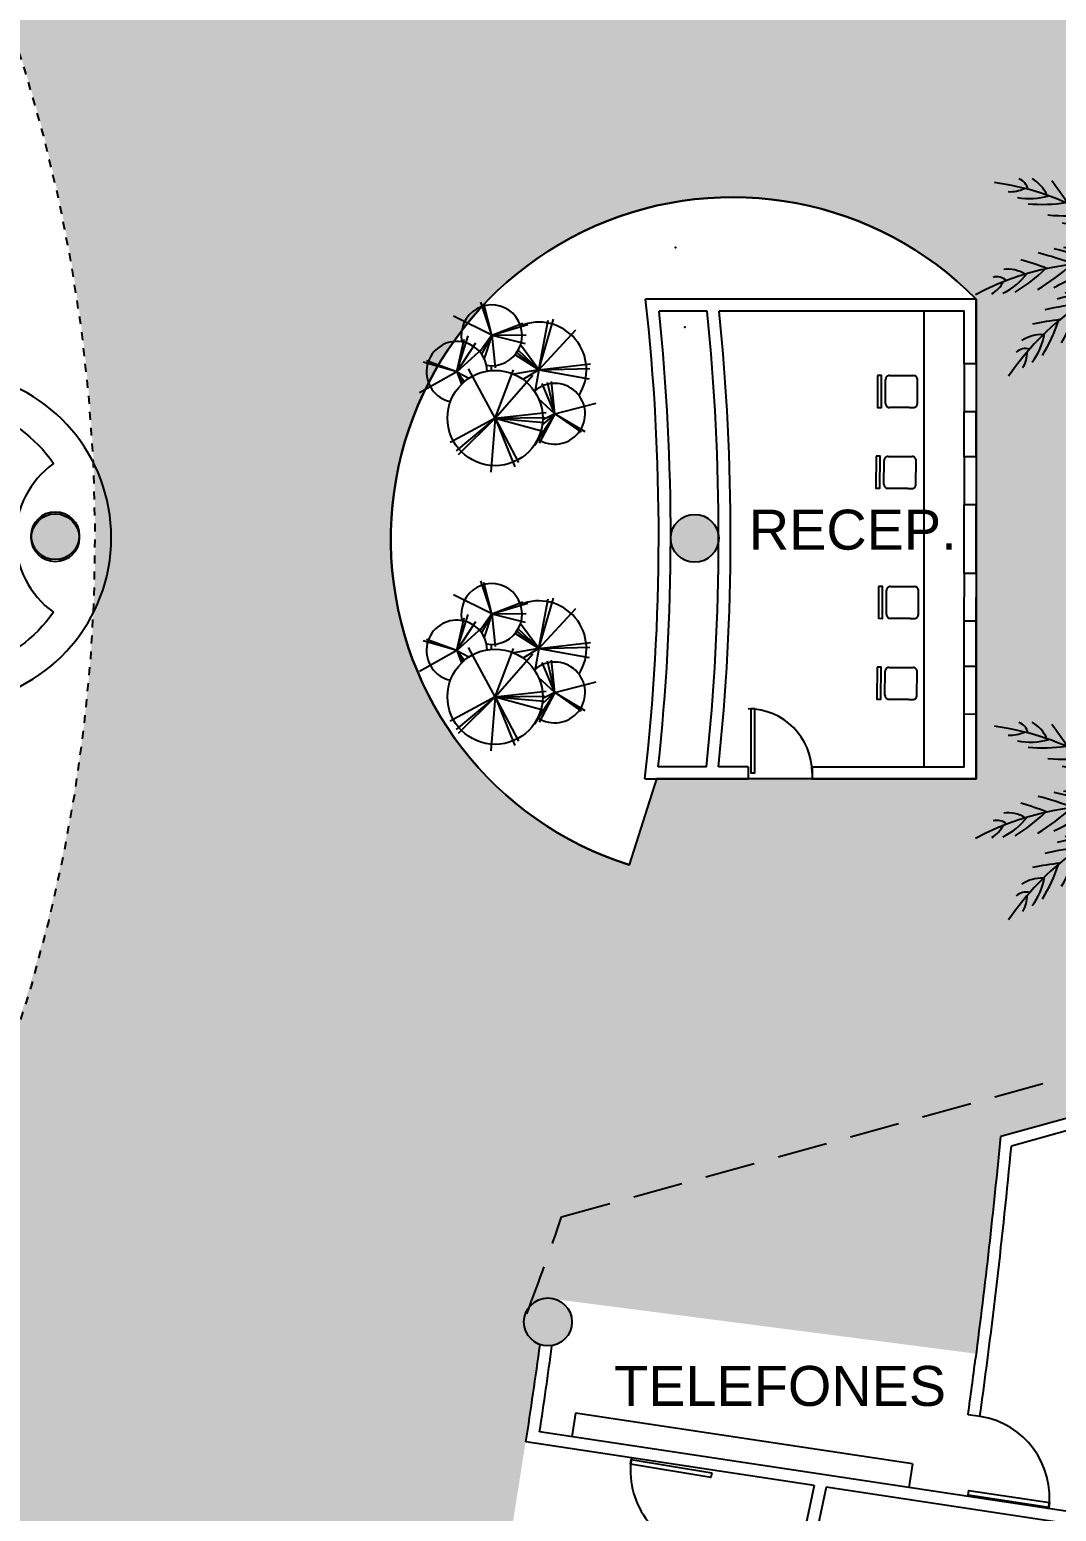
# Model space of a CAD drawing. Header units: millimetres. Extents: x 261 to 423, y 98 to 222.
# Drawn here: x 295.94 to 308.79, y 156.6 to 175.14 of the extents above; entities that cross this region are included whole.
import ezdxf

# ---------------------------------------------------------------- set-up
doc = ezdxf.new("R2010")
doc.units = ezdxf.units.MM
doc.linetypes.add('ACAD_ISO04W100', pattern=[30, 24, -3, 0, -3])
doc.linetypes.add('HIDDEN2', pattern=[0.1875, 0.125, -0.0625])
for name, color, linetype in [('COLUMNAS', 5, 'Continuous'), ('Ejes', 1, 'ACAD_ISO04W100'), ('hach', 15, 'Continuous'), ('Letreros', 2, 'Continuous'), ('MUEBLES', 8, 'Continuous'), ('Muro-Alto', 6, 'Continuous')]:
    doc.layers.add(name, color=color, linetype=linetype)
doc.styles.get("Standard").update_dxf_attribs({"font": 'arial.ttf'})

# ---------------------------------------------------------------- blocks, each defined once
blk = doc.blocks.new('planta')
at = {"layer": 'MUEBLES', "linetype": 'ByBlock'}
for p, q in [((170.7442745494419, 3348.048113449044), (170.6081764631596, 3348.462757565692)), ((170.7442745494419, 3348.048113449044), (170.6460353307924, 3348.440744724784)), ((170.7442745494419, 3348.048113449044), (170.2656920854737, 3348.287065075986)), ((170.7442745494419, 3348.048113449044), (171.1326648232701, 3348.200609097163)), ((170.7442745494419, 3348.048113449044), (171.1958529138884, 3348.183090672976)), ((171.3344071844566, 3347.616527450278), (171.5187450115278, 3348.24794569825)), ((171.3344071844566, 3347.616527450278), (171.4505406828344, 3348.235936179081)), ((171.3344071844566, 3347.616527450278), (171.7961231667452, 3348.116371441813)), ((170.3085604706696, 3347.591535536283), (170.4490953124017, 3348.041415329645)), ((170.3085604706696, 3347.591535536283), (170.3992454436347, 3347.998816966227)), ((170.3085604706696, 3347.591535536283), (170.5452137430759, 3347.953680970372)), ((170.7442745494419, 3348.048113449044), (170.5970222732996, 3347.839490686055)), ((170.7442745494419, 3348.048113449044), (170.6188519998376, 3347.811560841195)), ((170.7442745494419, 3348.048113449044), (170.6497634770843, 3347.759679749055)), ((170.7442745494419, 3348.048113449044), (171.1768427145737, 3348.054347972856)), ((170.7442745494419, 3348.048113449044), (171.1648263731566, 3347.94512931929)), ((170.7442745494419, 3348.048113449044), (170.7872377391371, 3347.64306213082)), ((170.3085604706696, 3347.591535536283), (170.6290538231354, 3347.88266021479)), ((171.3344071844566, 3347.616527450278), (171.0362337175325, 3347.804286026379)), ((171.3344071844566, 3347.616527450278), (171.0571883437099, 3347.831833710668)), ((171.3344071844566, 3347.616527450278), (171.0767091234698, 3347.86323721513)), ((171.3344071844566, 3347.616527450278), (171.1048610031476, 3347.926996244324)), ((170.3085604706696, 3347.591535536283), (169.8428894591039, 3347.328306427285)), ((170.3085604706696, 3347.591535536283), (169.8886777780974, 3347.710493331484)), ((170.3085604706696, 3347.591535536283), (169.9280941237128, 3347.72957763712)), ((170.3085604706696, 3347.591535536283), (170.3673830478439, 3347.436643423312)), ((170.3085604706696, 3347.591535536283), (170.3831526013738, 3347.451705575731)), ((170.3085604706696, 3347.591535536283), (170.4034237123307, 3347.469538717373)), ((170.3085604706696, 3347.591535536283), (170.4596661120593, 3347.511411874771)), ((170.7867862600503, 3347.013328906173), (170.4531210358782, 3347.628567344096)), ((170.7867862600503, 3347.013328906173), (171.0169002077552, 3347.61706756021)), ((171.3344071844566, 3347.616527450278), (171.0230105699174, 3347.560405052845)), ((171.3344071844566, 3347.616527450278), (171.134317808958, 3347.497390944907)), ((171.3344071844566, 3347.616527450278), (171.2859663456782, 3347.338772414238)), ((171.3344071844566, 3347.616527450278), (171.9807623033715, 3347.69153960303)), ((171.3344071844566, 3347.616527450278), (171.9711960630766, 3347.633111608073)), ((171.3344071844566, 3347.616527450278), (171.9655954490403, 3347.505543662208)), ((170.7867862600503, 3347.013328906173), (171.2585198528454, 3347.548068856891)), ((171.5334449473969, 3347.066943515264), (171.3750631737846, 3347.443538349574)), ((171.5334449473969, 3347.066943515264), (171.4430214959464, 3347.458011092622)), ((171.5334449473969, 3347.066943515264), (171.4928961094971, 3347.470579612162)), ((171.5334449473969, 3347.066943515264), (171.3312998668994, 3347.255401553916)), ((171.5334449473969, 3347.066943515264), (172.0515133344548, 3347.200150876801)), ((170.7867862600503, 3347.013328906173), (170.2230070881732, 3346.708584633183)), ((170.7867862600503, 3347.013328906173), (170.2977941211773, 3346.605086578206)), ((170.7867862600503, 3347.013328906173), (170.3265583646404, 3346.553337550717)), ((170.7867862600503, 3347.013328906173), (170.7350106218167, 3346.334841656875)), ((170.7867862600503, 3347.013328906173), (171.4253524649315, 3347.082327609492)), ((170.7867862600503, 3347.013328906173), (171.4080939188536, 3347.019078798116)), ((170.7867862600503, 3347.013328906173), (171.0341587538331, 3346.403840360193)), ((170.7867862600503, 3347.013328906173), (171.0801815433741, 3346.455589387682)), ((170.7867862600503, 3347.013328906173), (171.3965882214684, 3346.955829986741)), ((170.7867862600503, 3347.013328906173), (171.402341070161, 3346.84658203982)), ((171.5334449473969, 3347.066943515264), (171.2808555947139, 3346.669023310791)), ((171.5334449473969, 3347.066943515264), (171.3400608923098, 3346.697207751863)), ((171.5334449473969, 3347.066943515264), (171.3763360672823, 3346.926580651887)), ((171.5334449473969, 3347.066943515264), (171.3821969130001, 3346.9892376384)), ((171.5334449473969, 3347.066943515264), (171.9080038929183, 3346.84298363294)), ((171.5334449473969, 3347.066943515264), (171.8649828775318, 3346.834795149661))]:
    blk.add_line(p, q, dxfattribs=at)
blk.add_circle((170.7867862600503, 3347.013328906173), 0.5958978392551746, dxfattribs=at)
for centre, radius, start, end in [((170.7442745494419, 3348.048113449044), 0.3803839742617631, 260.2838044240216, 192.3951209920754), ((171.3344071844566, 3347.616527450278), 0.5958978392551746, 327.4904099864153, 112.5719847777966), ((170.3085604706696, 3347.591535536283), 0.3803839742617631, 1.44372134915362, 257.743530791549), ((171.3344071844566, 3347.616527450278), 0.5958978392551746, 175.0692222164566, 180.8897798021493), ((171.5334449473969, 3347.066943515264), 0.3803839742617631, 236.1895167280831, 132.0247516634155)]:
    blk.add_arc(centre, radius, start, end, dxfattribs=at)
blk = doc.blocks.new('palmera')
at = {"layer": 'MUEBLES'}
blk.add_circle((179.048280254824, 3342.105104341621), 0.4904944051545974, dxfattribs=at)
for centre, radius, start, end in [((176.0155104863782, 3343.551468259359), 3.389823357164225, 334.5138581067858, 14.23691482489177), ((175.7077989259393, 3341.705931781667), 3.389823357164225, 6.554118253763026, 46.27717497187405), ((180.0423276346514, 3344.205354051586), 0.8196459888011404, 191.0948221712173, 218.6683901777894), ((179.646703824173, 3344.306174116957), 0.4042026993979432, 197.7559748955589, 227.6753870082649), ((179.2845543375957, 3344.110418024202), 0.1752868219658703, 303.0679427473787, 2.328377233817279), ((178.3854898503622, 3344.272080121339), 0.4042026993979432, 229.7962350425532, 259.715647155264), ((178.1823561433855, 3343.914016725319), 0.1752868219658703, 335.1082028943282, 34.36863738078496), ((178.0836171502595, 3343.739438165192), 0.4175335229970267, 346.613197729733, 25.26879878951488), ((177.3798613066662, 3345.028123492234), 3.389823357164225, 300.0135665564205, 339.7366232745498), ((181.2490732976119, 3344.527635298391), 2.131568585263682, 197.2756423359369, 210.0548475705998), ((179.1082391589221, 3344.014814571393), 0.4175335229970267, 314.5729375827289, 353.2285386425417), ((178.7743370328536, 3344.396501798177), 0.8196459888011404, 223.1350823181935, 250.7086503247833), ((179.6262907527374, 3345.309888439361), 2.131568585263682, 229.3159024829396, 242.0951077175918), ((174.645913479773, 3343.614315578776), 4.0002564542646, 357.0091904217463, 1.959455467982221), ((176.1278024741553, 3345.732504693564), 4.0002564542646, 324.968930274769, 329.9191953209836), ((180.7998856362512, 3343.593348397321), 0.4042026993979432, 163.2556833451826, 193.1750954579405), ((174.7998271513109, 3343.321099857954), 4.0002564542646, 356.9370696035608, 3.580494021613032), ((181.6674151613701, 3344.375201291811), 2.605302504213538, 196.9965297921125, 208.5545502296179), ((176.1027159789975, 3345.402299386241), 4.0002564542646, 324.8968094566016, 331.5402338746289), ((182.2458735879634, 3342.868260935153), 2.131568585263682, 162.7753507856131, 175.5545560202465), ((181.068822902422, 3343.286174778885), 0.8196459888011404, 156.5945306208318, 184.1680986274237), ((180.3905515111763, 3343.637146485499), 0.1752868219658703, 268.5676511970082, 327.828085683429), ((180.0617774447526, 3345.402610510156), 2.605302504213538, 229.0367899390961, 240.5948103765952), ((174.9170155506428, 3343.035125831891), 4.0002564542646, 356.8400817777495, 5.199495668788471), ((182.5948881591348, 3344.108213023463), 3.511029161728071, 191.4768289442157, 201.4319785693582), ((180.1910952702891, 3343.658224208118), 0.4175335229970267, 280.0726460324003, 318.72824709218), ((176.5783923517905, 3339.800360675805), 3.389823357164225, 42.55411825378197, 82.27717497187496), ((177.2824714285696, 3343.041247158612), 0.1752868219658703, 11.10820289437303, 70.3686373807924), ((177.3052046081324, 3342.84197281263), 0.4175335229970267, 22.61319772971501, 61.26879878953327), ((174.597589128108, 3340.720114994575), 4.0002564542646, 33.00919042178125, 37.95945546799328), ((174.8944557804883, 3340.573366679668), 4.0002564542646, 32.93706960359484, 39.58049402161203), ((180.9896148972434, 3345.668329457116), 3.511029161728071, 223.5170890911992, 233.4722387163567), ((174.9811834749828, 3342.836533512054), 4.0002564542646, 356.7458883144116, 6.46523190918376), ((175.0210894948761, 3342.685751524891), 4.0002564542646, 356.6496247680202, 7.629170365824559), ((182.3209300533451, 3343.675807251785), 3.222135228335328, 188.6806637548245, 199.0728132004794), ((175.9993775652588, 3344.895332097394), 4.0002564542646, 324.705628167417, 334.4249717622158), ((176.0503401972914, 3345.097715995343), 4.0002564542646, 324.799821630739, 333.1592355218075), ((183.1174258302038, 3341.76032168806), 3.511029161728071, 156.9765373938782, 166.9316870190396), ((182.5042986566592, 3342.50568332249), 2.605302504213538, 162.4962382417662, 174.0542586792637), ((178.7077655365432, 3346.761963096732), 4.0002564542646, 290.4686387244327, 295.4189037706441), ((177.2363456660783, 3343.450325528259), 0.4042026993979432, 265.7962350425423, 295.715647155267), ((177.4777964182175, 3343.779543418554), 0.8196459888011404, 259.1350823181828, 286.7086503247854), ((175.1573545021496, 3340.410890445501), 4.0002564542646, 32.84008177770826, 41.19949566878882), ((175.3259970802536, 3340.287942843397), 4.0002564542646, 32.74588831441312, 42.46523190921147), ((175.4469091568909, 3340.189413823308), 4.0002564542646, 32.64962476803514, 43.62917036581853), ((180.9867850777329, 3345.156450773021), 3.222135228335328, 220.7209239017887, 231.1130733474603), ((175.9532128108024, 3344.746347153448), 4.0002564542646, 324.6093646210358, 335.5889102188522), ((182.6467314309479, 3341.559138742417), 3.222135228335328, 154.1803722044556, 164.5725216501343), ((178.5000594409342, 3346.504042459577), 4.0002564542646, 290.3965179062531, 297.0399423242744), ((177.6301662586956, 3345.01925456589), 2.131568585263682, 265.3159024829281, 278.0951077175854), ((177.927981727585, 3345.350240952053), 2.605302504213538, 265.0367899390836, 276.5948103765891), ((178.2843761289766, 3346.282694377445), 4.0002564542646, 290.2995300803884, 298.6589439714405), ((178.5224323163898, 3346.110581266969), 3.511029161728071, 259.5170890912113, 269.4722387163629), ((178.8210176857883, 3345.694799386304), 3.222135228335328, 256.7209239017885, 267.1130733474585), ((178.005312209077, 3346.048137090475), 4.0002564542646, 290.1090730706842, 301.0886186684839), ((178.1277442853984, 3346.144770856645), 4.0002564542646, 290.2053366170768, 299.9246802118698), ((176.2596623269385, 3338.350253195591), 4.0002564542646, 69.00919042177576, 73.95945546798792), ((176.5860889890784, 3338.406025155103), 4.0002564542646, 68.93706960359071, 75.5804940216236), ((176.8942796569935, 3338.429107111918), 4.0002564542646, 68.84008177773222, 77.19949566879694), ((177.1029811559761, 3338.428766032717), 4.0002564542646, 68.74588831440039, 78.46523190920367), ((177.2587149857322, 3338.420124716497), 4.0002564542646, 68.64962476801266, 79.62917036582529), ((178.4027838217159, 3338.77044324363), 3.389823357164225, 78.5541182537776, 118.2771749718752), ((176.7915120639003, 3342.518326152336), 0.8196459888011404, 295.135082318198, 322.7086503248009), ((177.2029725315971, 3341.658368678082), 0.4175335229970267, 58.61319772974419, 97.26879878953198), ((180.0184794707739, 3338.836837036597), 3.389823357164225, 106.1521456457433, 145.875202363847), ((176.1860979247706, 3343.610834283774), 2.131568585263682, 301.3159024829197, 314.0951077175816), ((176.2324867837939, 3344.053659435604), 2.605302504213538, 301.0367899390774, 312.5948103765804), ((176.2664905886217, 3345.018196961196), 3.511029161728071, 295.5170890912179, 305.4722387163638), ((176.7524416843625, 3344.857326430467), 3.222135228335328, 292.720923901803, 303.113073347464), ((181.6422394939657, 3339.878673184716), 3.389823357164225, 139.2179014999496, 178.9409582180733), ((182.4534912788449, 3341.810254064245), 3.389823357164225, 175.2179014999405, 214.9409582180529), ((181.9402677922251, 3343.904984429656), 3.389823357164225, 212.3154506012517, 252.0385073193673), ((180.3279948660257, 3345.242784924528), 3.389823357164225, 248.3154506012663, 288.0385073193688), ((180.8701198835931, 3338.959483517955), 3.222135228335328, 102.4822562492909, 112.8744056949479), ((181.319738070734, 3338.714797431507), 3.511029161728071, 105.2784214387056, 115.2335710638604), ((181.5246458901882, 3339.657931400011), 2.605302504213538, 110.7981222865855, 122.3561427240879), ((181.6490077359787, 3340.085459378798), 2.131568585263682, 111.0772348304361, 123.8564400650895), ((181.2474264197691, 3341.2681819767), 0.8196459888011404, 104.8964146656848, 132.4699826722669), ((181.3217941383746, 3341.669619801809), 0.4042026993979432, 111.5575673900416, 141.4769795027558), ((176.7896837228214, 3342.110062092972), 0.4042026993979432, 301.7962350425503, 331.7156471552676), ((177.067450481266, 3341.80622278284), 0.1752868219658703, 47.10820289436581, 106.3686373807813), ((179.024856236379, 3337.931882256295), 4.0002564542646, 96.34391570637159, 106.0632593011638), ((179.1668738215692, 3337.996370267376), 4.0002564542646, 96.2476521599789, 107.2271977577763), ((175.7360709084541, 3343.466605173976), 3.222135228335328, 320.3189512937462, 330.7111007394355), ((181.5161141418537, 3345.38416794447), 4.0002564542646, 238.410957115515, 249.3905027133153), ((181.6678320618157, 3345.347982714902), 4.0002564542646, 238.507220661913, 248.2265642567101), ((181.8731495452247, 3345.310550602762), 4.0002564542646, 238.6014141252197, 246.9608280162785), ((182.1805353385947, 3345.278484443737), 4.0002564542646, 238.6984019510877, 245.3418263691019), ((182.5116773463112, 3345.275346299533), 4.0002564542646, 238.7705227692652, 243.720787815484), ((180.9953746059075, 3342.187582029523), 0.4175335229970267, 228.3745300772316, 267.0301311370264), ((181.1024576797159, 3342.0179934753), 0.1752868219658703, 216.8695352418558, 276.129969728278), ((178.5773113681224, 3337.672270525797), 4.0002564542646, 96.53509699554795, 103.1785214135778), ((178.8397428819522, 3337.835500318021), 4.0002564542646, 96.43810916969218, 104.7975230607565), ((175.6475879328592, 3342.513502608516), 2.605302504213538, 328.6348173310267, 340.192837768545), ((175.2308857863824, 3343.384047390902), 3.511029161728071, 323.1151164831641, 333.0702661083325), ((181.303282950199, 3338.578158383662), 4.0002564542646, 129.4096715605836, 139.1290151553673), ((181.3871153362904, 3338.709687198447), 4.0002564542646, 129.3134080142102, 140.2929536120151), ((175.5273816265203, 3341.422139854737), 3.222135228335328, 353.384707147983, 3.776856593647162), ((182.9342042224753, 3340.714566317783), 4.0002564542646, 165.3134080142109, 176.2929536120134), ((182.9845793317613, 3343.32100670721), 4.0002564542646, 202.4109571155259, 213.3905027133248), ((183.0860525630706, 3343.202554685682), 4.0002564542646, 202.5072206618813, 212.2265642567176), ((178.6856242420203, 3338.503033720734), 3.222135228335328, 66.48225624928509, 76.87440569494834), ((178.3138629113085, 3337.471622107349), 4.0002564542646, 96.60721781372463, 101.557482859948), ((181.2007357363735, 3338.396387921405), 4.0002564542646, 129.5038650239198, 137.863278914994), ((175.1490574063941, 3341.077323121421), 3.511029161728071, 356.1808723373866, 6.136021962523538), ((182.9436930950305, 3340.558881831163), 4.0002564542646, 165.4096715605972, 175.1290151553724), ((176.5992403998509, 3339.464721556194), 3.222135228335328, 29.38470714795541, 39.77685659364656), ((183.230155852913, 3343.05158888204), 4.0002564542646, 202.6014141252444, 210.9608280162653), ((178.9055501233425, 3338.040799578947), 3.511029161728071, 69.2784214387089, 79.23357106385919), ((177.6173069838146, 3340.840341749524), 0.4175335229970267, 86.21122512169995, 124.8668261814869), ((176.854274031725, 3341.411837408324), 0.8196459888011404, 322.7331097101612, 350.3066777167535), ((175.811622846134, 3342.099571951809), 2.131568585263682, 328.9139298748815, 341.6931351095635), ((182.9675726533371, 3340.351550698171), 4.0002564542646, 165.5038650238985, 173.8632789149868), ((176.4958478669719, 3338.963385561822), 3.511029161728071, 32.18087233739168, 42.13602196252174), ((183.4599881682059, 3342.844969978337), 4.0002564542646, 202.6984019511073, 209.3418263691105), ((179.6256842691836, 3338.683369193084), 2.605302504213538, 74.79812228657632, 86.35614272407933), ((177.4287089868181, 3340.908590250962), 0.1752868219658703, 74.70623028630604, 133.966664772742), ((181.0698646970432, 3338.116411073103), 4.0002564542646, 129.6008528497658, 136.2442772677978), ((175.9732428008777, 3340.575120639808), 2.605302504213538, 1.700573185237682, 13.25859362274732), ((183.7260431251174, 3342.647790777795), 4.0002564542646, 202.7705227692618, 207.7207878154697), ((179.9775897567538, 3338.95614853459), 2.131568585263682, 75.07723483042034, 87.85644006507955), ((177.0417883836198, 3341.049178818419), 0.4042026993979432, 329.394262434522, 359.3136745472103), ((183.0262620208624, 3340.048120602993), 4.0002564542646, 165.6008528497456, 172.2442772678256), ((177.4578150699815, 3339.041539239612), 2.605302504213538, 37.70057318523337, 49.2585936227769), ((180.3478905479166, 3340.149034791188), 0.8196459888011404, 68.89641466567181, 96.46998267227767), ((180.6843861390459, 3341.040997397553), 0.4175335229970267, 192.3745300772301, 231.0301311370123), ((180.958557060454, 3337.804520888486), 4.0002564542646, 129.6729736679703, 134.6232387141466), ((176.3365524881769, 3340.317725782731), 2.131568585263682, 1.97968572909263, 14.75889096373858), ((183.1195367021108, 3339.730371156004), 4.0002564542646, 165.6729736679374, 170.6232387141839), ((180.671336514437, 3340.840855523581), 0.1752868219658703, 180.8695352418216, 240.1299697282791), ((180.6440145294128, 3340.430092565643), 0.4042026993979432, 75.55756739004237, 105.4769795027579), ((178.5368344607022, 3340.247617660527), 0.4175335229970267, 119.2769809759219, 157.9325820357262), ((177.5855698361489, 3340.310245035339), 0.8196459888011404, 355.7988655643566, 23.37243357095527), ((177.9030316822329, 3339.046850502182), 2.131568585263682, 37.97968572909554, 50.75889096373823), ((178.3415443973133, 3340.201913683006), 0.1752868219658703, 107.7719861405284, 167.0324206269774), ((179.7243057107205, 3340.28342513421), 0.4175335229970267, 155.2769809759036, 193.9325820357122), ((178.9179050160046, 3339.774952427407), 0.8196459888011404, 31.79886556438106, 59.37243357097258), ((177.9405822483586, 3340.108628884757), 0.4042026993979432, 2.460018288700591, 32.37943040143092), ((179.5931768545641, 3340.131661220506), 0.1752868219658703, 143.7719861405224, 203.0324206269533), ((179.3236230906329, 3339.820512595522), 0.4042026993979432, 38.46001828873796, 68.37943040144542)]:
    blk.add_arc(centre, radius, start, end, dxfattribs=at)

msp = doc.modelspace()

# ---------------------------------------------------------------- hatches: boundary and pattern name
at = {"layer": 'COLUMNAS'}
h = msp.add_hatch(color=256, dxfattribs=at)
edge = h.paths.add_edge_path()
edge.add_arc((296.2638752393035, 168.8078151391311), 0.3, 0, 360)
h = msp.add_hatch(color=256, dxfattribs=at)
edge = h.paths.add_edge_path()
edge.add_arc((304.263854829687, 168.7744582344577), 0.3, 0, 360)
h = msp.add_hatch(color=256, dxfattribs=at)
edge = h.paths.add_edge_path()
edge.add_arc((302.4279428896629, 158.973192736141), 0.3, 0, 360)
at = {"layer": 'hach'}
h = msp.add_hatch(dxfattribs=at)
h.set_pattern_fill('PHANTSQR', color=256, scale=0.75, angle=-90.00000000000001, style=0, pattern_type=2)
h.set_pattern_definition([(270, (190.6146238058702, 423.891127481612), (0.75, -1.377682148050174e-16), [0.135, -0.1125, 0.135, -0.1125, 0.135, -0.12]), (360, (190.6746238058702, 423.2011274816119), (1.836909530733566e-16, 0.75), [0.135, -0.1125, 0.135, -0.1125, 0.135, -0.12])])
edge = h.paths.add_edge_path()
edge.add_line((275.1900084095013, 149.1326853905813), (274.7231995253746, 142.146501683155))
edge.add_arc((277.0051242779082, 168.8078151391309), 26.75878950502112, 265.1080131403588, 285.0870774542746)
edge.add_line((283.9700825888735, 142.9713646959964), (287.0227808193154, 141.5602677603848))
edge.add_line((287.0227808193154, 141.5602677603848), (287.8814433168532, 143.5004820202377))
edge.add_arc((288.1413747418218, 143.9276336771226), 0.500022883142105, 115.00288887509501, 238.6785434976863, ccw=False)
edge.add_arc((277.0051242779087, 168.8078151391318), 26.75878950502171, 294.0964345951739, 316.9122527552921)
edge.add_line((296.5472924559671, 150.5284147475833), (300.2455349310729, 149.4744487061558))
edge.add_arc((300.5340471684887, 149.3922252979235), 0.300000000000046, 90.00000000001091, 164.0929218391774, ccw=False)
edge.add_line((300.5340471684887, 149.6922252979235), (300.7789524627283, 150.6365477993669))
edge.add_arc((231.6797250288821, 168.013315216571), 71.2506510694886, 345.8842135860036, 352.4847349924652)
edge.add_arc((305.9115036570263, 158.2203954930551), 3.624299581640657, 163.2020153892654, 172.4847349924676, ccw=False)
edge.add_line((302.4418541574412, 159.2678112689097), (307.7886788212842, 158.5758546171743))
edge.add_line((307.7886788212842, 158.5758546171743), (308.093727330745, 161.2924044586831))
edge.add_line((308.093727330745, 161.2924044586831), (312.94820174224, 162.7408353135618))
edge.add_line((312.94820174224, 162.7408353135618), (318.0402389398172, 164.0713981479851))
edge.add_arc((282.1841728939564, 168.8291667099711), 36.17034467591587, 352.4415334696763, 368.9341316883094)
edge.add_line((317.9156818722054, 174.4463813321723), (316.0269155725412, 174.1078928696494))
edge.add_line((316.0269155725412, 174.1078928696494), (308.7580129922226, 176.1213429801948))
edge.add_line((308.7580129922226, 176.1213429801948), (308.404949972454, 179.3096268191426))
edge.add_line((308.404949972454, 179.3096268191426), (302.7494689556235, 178.5784050540793))
edge.add_arc((302.4494689556254, 178.5784050540684), 0.2999999999980787, -159.33915033435733, 2.084391326206969e-09, ccw=False)
edge.add_line((302.1687633528525, 178.472554382976), (302.0390303799595, 178.776361364986))
edge.add_line((302.0390303799595, 178.776361364986), (301.2905452194785, 183.0205963144072))
edge.add_line((301.2905452194785, 183.0205963144072), (299.1215307863272, 182.6264417717936))
edge.add_line((299.1215307863272, 182.6264417717936), (299.30692065293, 181.6604871650385))
edge.add_line((299.30692065293, 181.6604871650385), (299.1595483788192, 181.6338787262731))
edge.add_arc((228.1009849832268, 168.804958886573), 72.20734461326546, 10.23394494489172, 18.57311784114455)
edge.add_line((296.5476234764098, 191.8040522400596), (298.7752396944782, 192.552534694763))
edge.add_line((298.7752396944782, 192.552534694763), (298.0945329846887, 194.4896843644243))
edge.add_line((298.0945329846887, 194.4896843644243), (297.4053114486832, 196.1525053633001))
edge.add_line((297.4053114486832, 196.1525053633001), (289.6992852343608, 192.9584398399971))
edge.add_arc((289.3164021950038, 193.8065366389523), 0.9305200708341903, 209.2043544905927, 294.2973428620019, ccw=False)
edge.add_arc((288.1357026047232, 193.6905361866449), 0.5000252243924529, 245.003426011123, 317.46699015744235, ccw=False)
edge.add_arc((277.8727616100916, 173.9096899115106), 21.78517739798697, 62.52261259222409, 98.17434141871065)
edge.add_line((274.7752215401918, 195.4735300096269), (275.2078125425219, 188.4845792725961))
edge.add_arc((277.0051242779072, 168.8078151391329), 19.75867850434584, 66.24037238096338, 95.21901910246697, ccw=False)
edge.add_arc((277.0051242779077, 168.8078151391329), 19.75867850434559, 18.954217884265006, 66.24037238096469, ccw=False)
edge.add_arc((277.005124277908, 168.8078151391329), 19.75867850434539, -95.27086421129297, 18.95421788426529, ccw=False)
edge = h.paths.add_edge_path(flags=16)
edge.add_line((303.7840278240477, 165.765662952154), (303.4424313944709, 164.6905178481085))
edge.add_arc((304.7371915271377, 168.7656629521539), 4.275887208541501, 44.556219426830125, 252.3738424245746, ccw=False)
edge.add_line((307.7840278240477, 171.765662952154), (307.7840278240477, 165.765662952154))
edge.add_line((307.7840278240477, 165.765662952154), (303.7840278240477, 165.765662952154))

# ---------------------------------------------------------------- linework, layer by layer
at = {"linetype": 'HIDDEN2', "ltscale": 5}
msp.add_line((302.5982629804151, 160.2890150840755), (317.3280122421939, 164.3690828730875), dxfattribs=at)
at = {"linetype": 'HIDDEN2', "ltscale": 0.1}
msp.add_arc((276.7767240782327, 168.7684412192503), 19.98713644554802, 341.3404673355961, 19.42167270881373, dxfattribs=at)
at = {"linetype": 'HIDDEN2', "ltscale": 5}
msp.add_arc((277.0051242779077, 168.8078151391329), 26.97366684423573, 338.8514199832416, 341.5897288678784, dxfattribs=at)
at = {"layer": 'COLUMNAS'}
for centre in [(296.2638562992824, 168.7808054465382), (296.2638752393035, 168.8078151391311), (304.263854829687, 168.7744582344577), (302.4279428896629, 158.973192736141)]:
    msp.add_circle(centre, 0.3, dxfattribs=at)
at = {"layer": 'Ejes', "ltscale": 0.003}
for p in [(304.0246841699158, 172.4109925171762), (304.1386590262667, 171.4175653254825)]:
    msp.add_point(p, dxfattribs=at)
at = {"layer": 'hach'}
msp.add_lwpolyline([(303.7840278240477, 165.765662952154), (303.4424313944709, 164.6905178481085, -1.277844327818854), (307.7840278240477, 171.765662952154), (307.7840278240477, 165.765662952154)], format="xyb", close=True, dxfattribs=at)
at = {"layer": 'MUEBLES'}
for p, q in [((307.1340278240476, 165.9156629521536), (307.1340278240476, 171.6156629521535)), ((307.6340278240476, 170.958265148609), (307.6340278240476, 170.3582651486091)), ((307.7840278240477, 170.958265148609), (307.7840278240477, 170.3582651486091)), ((306.6502926305594, 170.4620351685268), (306.6524988835355, 170.7620280558568)), ((306.7028662390052, 170.8116589887919), (307.0028581263625, 170.80945274317)), ((307.0502828136756, 170.4590935003431), (307.0524890666517, 170.7590863876736)), ((306.9499178176404, 170.4098312676302), (306.6999245781759, 170.4116698056488)), ((306.9499178176404, 170.4098312676302), (306.9999164655333, 170.4094635600269)), ((306.684797913956, 169.7994045781849), (306.9847898013134, 169.797198332563)), ((307.6340278240476, 169.7949597315093), (307.6340278240476, 169.1949597315094)), ((307.7840278240477, 169.7949597315093), (307.7840278240477, 169.1949597315094)), ((306.6322243055102, 169.4497807579197), (306.6344305584863, 169.7497736452498)), ((307.0322144886264, 169.446839089736), (307.0344207416025, 169.7468319770666)), ((306.9318494925913, 169.3975768570232), (306.6818562531267, 169.3994153950417)), ((306.9318494925913, 169.3975768570232), (306.9818481404841, 169.3972091494198)), ((307.6340283798048, 168.3367758427736), (307.6323950907928, 167.7367776790999)), ((307.7840278240477, 168.3363675207835), (307.7823945350357, 167.7363693571098)), ((306.6621646850828, 167.8232820932195), (306.6643709380588, 168.1232749805496)), ((306.7147382935285, 168.1729059134847), (307.0147301808859, 168.1706996678628)), ((307.0621548681989, 167.8203404250359), (307.064361121175, 168.1203333123664)), ((306.9617898721638, 167.771078192323), (306.7117966326992, 167.7729167303415)), ((306.9617898721638, 167.771078192323), (307.0117885200566, 167.7707104847196)), ((307.6315008695427, 167.1733026695425), (307.6305487881551, 166.5733034249253)), ((307.7815006806969, 167.1730646491957), (307.7805485993093, 166.5730654045784)), ((306.6440963600336, 166.8110276826125), (306.6463026130097, 167.1110205699425)), ((306.6966699684793, 167.1606515028776), (306.9966618558367, 167.1584452572557)), ((307.0440865431498, 166.8080860144288), (307.0462927961258, 167.1080789017593)), ((306.9437215471146, 166.7588237817159), (306.6937283076501, 166.7606623197345)), ((306.9437215471146, 166.7588237817159), (306.9937201950074, 166.7584560741126)), ((303.7840278240477, 165.7656629521535), (303.4424313944708, 164.6905178481085)), ((302.7720772426753, 157.8343630918667), (302.7273085953648, 157.5377222851363)), ((306.9884256505558, 157.198037237407), (302.7720772426753, 157.8343630918667)), ((306.9884256505558, 157.198037237407), (306.9436570032453, 156.9013964306761))]:
    msp.add_line(p, q, dxfattribs=at)
msp.add_lwpolyline([(296.2412292557254, 167.8510615301294, -0.1680745353405055), (295.2851213616253, 167.1569394465547), (294.213495949006, 167.8981625620232), (293.9859513084435, 167.5691892552774), (295.2069183479018, 166.7246693491476, 0.8533915471135022), (295.2101823600714, 170.8386161068976), (293.9878767716357, 169.9960346973168), (294.2148991101219, 169.6667007363768), (295.2876993481493, 170.406222460983, -0.1680745353405055), (296.242704604009, 169.7105840970713, 0.5115943903009887), (296.2400084342557, 167.8493162677247)], format="xyb", dxfattribs=at)
for points in [[(306.5528682953804, 170.8127621263108), (306.5499266345512, 170.4127729431681), (306.5999262824171, 170.4124052282101), (306.6028679432463, 170.8123944113532)], [(306.5347999703313, 169.8005077157037), (306.531858309502, 169.400518532561), (306.5818579573679, 169.400150817603), (306.5847996181972, 169.8001400007462)], [(306.5647403499038, 168.1740090510035), (306.5617986890745, 167.7740198678608), (306.6117983369404, 167.7736521529029), (306.6147399977697, 168.173641336046)], [(306.5466720248546, 167.1617546403965), (306.5437303640254, 166.7617654572538), (306.5937300118912, 166.7613977422958), (306.5966716727205, 167.1613869254389)], [(304.9665720824779, 166.6400007225881), (304.9665720824779, 165.8400007225883), (305.0165720824779, 165.8400007225883), (305.0165720824779, 166.6400007225881)], [(304.4764448146388, 157.0872111047817), (304.4665794525172, 157.0280277065164), (303.4604616820097, 157.1957388625812), (303.4703270441311, 157.2549222608465)], [(307.6860024241261, 156.8068626992386), (307.6950110682901, 156.8661825469318), (308.7034484790718, 156.7130355961441), (308.6944398349079, 156.653715748451)]]:
    msp.add_lwpolyline(points, close=True, dxfattribs=at)
for centre, radius, start, end in [((304.7371915271377, 168.7656629521535), 4.275887208541463, 44.55621942683394, 252.3738424245743), ((306.7024985314016, 170.7616603408989), 0.05, 89.5786033260844, 179.5786193260967), ((307.0024904187588, 170.759454095277), 0.05, 359.578050326076, 89.57805432609237), ((306.7002922784254, 170.4616674535688), 0.05, 179.5786033260844, 269.5786113260906), ((307.0002841657828, 170.4594612079469), 0.05, 269.5785423260879, 359.5785493260983), ((306.6844302063524, 169.7494059302918), 0.05, 89.5786033260844, 179.5786193260967), ((306.9844220937097, 169.7471996846699), 0.05, 359.578050326076, 89.57805432609237), ((306.6822239533763, 169.4494130429617), 0.05, 179.5786033260844, 269.5786113260906), ((306.9822158407336, 169.4472067973398), 0.05, 269.5785423260879, 359.5785493260983), ((306.7143705859249, 168.1229072655916), 0.05, 89.5786033260844, 179.5786193260967), ((307.0143624732822, 168.1207010199697), 0.05, 359.578050326076, 89.57805432609237), ((306.7121643329488, 167.8229143782615), 0.05, 179.5786033260844, 269.5786113260906), ((307.0121562203061, 167.8207081326397), 0.05, 269.5785423260879, 359.5785493260983), ((306.6963022608758, 167.1106528549846), 0.05, 89.5786033260844, 179.5786193260967), ((306.996294148233, 167.1084466093627), 0.05, 359.578050326076, 89.57805432609237), ((306.6940960078996, 166.8106599676545), 0.05, 179.5786033260844, 269.5786113260906), ((306.9940878952569, 166.8084537220326), 0.05, 269.5785423260879, 359.5785493260983), ((304.9340278240478, 165.8406629521538), 0.7999999999999545, 0, 90), ((307.6823989664605, 156.7831347601615), 1.019999999999993, 351.3647243194968, 81.36472431948204), ((304.4803909594872, 157.1108844640872), 1.019999999999993, 170.5363002935736, 260.5363002935752)]:
    msp.add_arc(centre, radius, start, end, dxfattribs=at)
at = {"layer": 'Muro-Alto'}
for p, q in [((307.7840278240477, 170.958265148609), (307.6340278240476, 170.958265148609)), ((307.7840278240477, 170.3582651486091), (307.6340278240476, 170.3582651486091)), ((307.7840278240477, 169.7949597315093), (307.6340278240476, 169.7949597315093)), ((307.7840278240477, 169.1949597315094), (307.6340278240476, 169.1949597315094)), ((307.7833466164235, 168.336368601727), (307.6333468052693, 168.3366066220739)), ((307.7823945350357, 167.7363693571098), (307.6323947238815, 167.7366073774571)), ((307.7815006806969, 167.1730646491957), (307.6315008695427, 167.1733026695425)), ((307.7805485993093, 166.5730654045784), (307.6305487881551, 166.5733034249257)), ((304.4112450511627, 165.9156629521536), (303.8083311151393, 165.9156629521536)), ((304.9340278240478, 165.9156629521536), (304.5620734267011, 165.9156629521536)), ((304.9340278240478, 165.9156629521536), (304.9340278240478, 165.7656629521535)), ((305.7340278240478, 165.9156629521536), (305.7340278240478, 165.7656629521535)), ((307.7808496456965, 158.5155356612), (307.7781232650811, 158.5158981434262)), ((312.2117775318527, 156.1063384865798), (302.3237158862001, 157.5986319753866)), ((305.7602700330349, 156.9282930467863), (302.1528517514148, 157.47271995329)), ((305.7602700330349, 156.9282930467863), (305.5346943299211, 155.8792325662586)), ((305.9088760861957, 156.9058656132325), (305.6813424012533, 155.8476993587693)), ((312.0409418182094, 155.9804221752016), (305.9088760861957, 156.905865613233))]:
    msp.add_line(p, q, dxfattribs=at)
at = {"layer": 'Muro-Alto', "linetype": 'ByBlock'}
for p, q in [((309.630550644535, 161.7180969255984), (308.093727330747, 161.2924044587036)), ((309.6707126646235, 161.5735734749929), (308.2269841697927, 161.1736678131143)), ((307.8355459172484, 157.7915721709434), (307.6841663471126, 157.8124728760364))]:
    msp.add_line(p, q, dxfattribs=at)
at = {"layer": 'Muro-Alto'}
for points in [[(307.7840278240477, 170.958265148609), (307.7840278240477, 171.7656629521535), (303.6502446545552, 171.7656629521535)], [(304.4200105765923, 171.6156629521535), (303.8172937479536, 171.6156629521535)], [(307.6340278240476, 170.958265148609), (307.6340278240476, 171.6156629521535), (304.5707909907001, 171.6156629521535)], [(307.6340278240476, 169.7949597315093), (307.6340278240476, 170.3582651486091)], [(307.7840278240477, 169.7949597315093), (307.7840278240477, 170.3582651486091)], [(307.6340278240476, 168.3366055414305), (307.6340278240476, 169.1949597315094)], [(307.7840278240477, 168.3363675207835), (307.7840278240477, 169.1949597315094)], [(307.6340278240476, 167.1732986597605), (307.6340278240476, 167.7366047860465)], [(307.7840278240477, 167.1730606391139), (307.7840278240477, 167.7363667654)], [(305.7340278240478, 165.9156629521536), (307.6340278240476, 165.9156629521536), (307.6340278240476, 166.5732979043765)], [(305.7340278240478, 165.7656629521535), (307.7840278240477, 165.7656629521535), (307.7840278240477, 166.5730598837296)], [(303.6407510518787, 165.7656629521535), (304.9340278240478, 165.7656629521535)]]:
    msp.add_lwpolyline(points, dxfattribs=at)
for centre, radius, start, end in [((277.0051242779077, 168.8078151391329), 26.80879153507341, 353.4842739564287, 6.33441173964631), ((277.0051242779077, 168.8078151391329), 26.95879153507341, 353.8414290568303, 5.978388272669751), ((277.0051242779077, 168.8078151391329), 27.55830183648639, 353.9759056266354, 5.847874297417161), ((277.0051242779077, 168.8078151391329), 27.70830183648638, 354.0086370196958, 5.816107108253201), ((227.458574443099, 168.9717350796392), 81, 352.5830545407915, 354.5598142596087), ((228.0893887564023, 168.801980719723), 80.49984693427297, 352.1389744401664, 354.5623880962626), ((228.4610709442162, 168.751067322799), 74.54984693427295, 351.2985411121917, 352.2437535764957), ((228.4610709442162, 168.751067322799), 74.69984693427295, 351.4138325988482, 352.2439761151568), ((228.0893887564023, 168.801980719723), 80.34984693427296, 352.1389744401664, 352.645028538159)]:
    msp.add_arc(centre, radius, start, end, dxfattribs=at)

# ---------------------------------------------------------------- block references
at = {"layer": 'MUEBLES'}
for name, p in [('palmera', (130.9796059283382, -3169.935897362478)), ('planta', (130.9796059283382, -3176.734374796184)), ('planta', (130.9796059283382, -3180.220094225156)), ('palmera', (130.9796059283382, -3176.734374796184))]:
    msp.add_blockref(name, p, dxfattribs=at)

# ---------------------------------------------------------------- texts
at = {"layer": 'Letreros'}
for s, p in [('RECEP.', (304.9409451780061, 168.6327298679662)), ('TELEFONES', (303.2565459455031, 157.9231737289138))]:
    msp.add_text(s, height=0.5, dxfattribs=at).set_placement(p)

doc.saveas('drawing.dxf')
